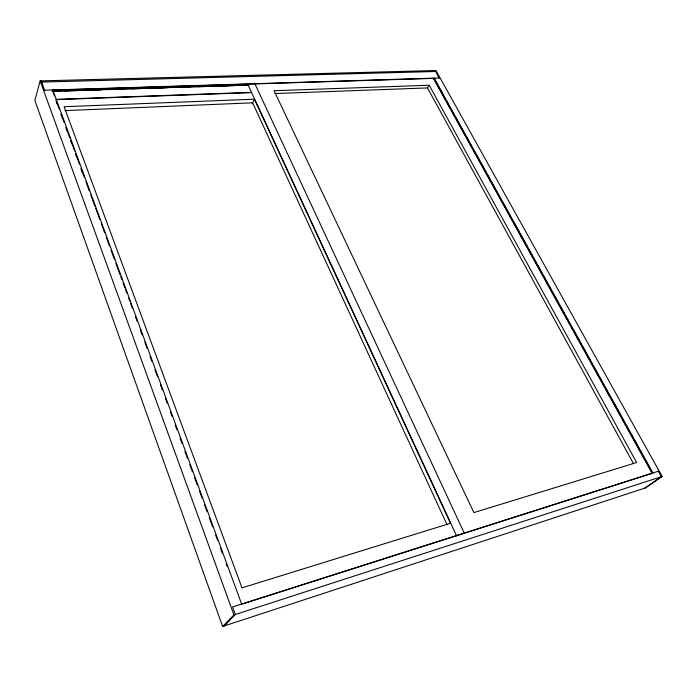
<?xml version="1.0" encoding="UTF-8"?>
<svg xmlns="http://www.w3.org/2000/svg" width="697" height="697" viewBox="0 0 697 697"><rect width="100%" height="100%" fill="white"/><g stroke="black" fill="none" stroke-linecap="round" stroke-linejoin="round"><path stroke-width="1.05" d="M40.147 80.904L34.85 100.429L222.622 626.481L645.5 487.9L662.15 476.46L435.982 70.519L40.147 80.904L233.931 614.937L222.622 626.481M41.611 82.08L435.468 71.503M44.66 90.471L41.35 80.869M52.606 90.497L52.772 89.939L241.632 604.038M252.079 103.949L254.422 99.192L64.089 106.719L241.99 587.859L450.471 523.264L254.422 99.192M274.757 93.546L427.479 87.927L429.239 85.243L636.657 462.529L473.899 512.609L274.078 90.715L429.239 85.243M433.682 78.831L434.135 78.142L652.932 472.941L652.218 473.437L433.682 78.831L434.092 78.595L436.731 83.344M439.197 78.212L435.198 70.536M229.165 620.748L224.277 625.723M223.964 626.045L235.307 614.493L232.554 606.93L658.299 471.233L661.348 476.722L644.708 488.161M233.931 614.937L662.15 476.46M242.582 603.968L652.645 473.211M65.056 110.614L252.636 102.816L447.047 524.736M56.169 99.349L251.661 92.37M56.091 99.627L251.547 92.623M52.083 91.098L248.873 84.895M53.521 91.263L248.237 85.112M53.094 91.333L56.352 91.229M65.056 90.959L79.188 90.505M86.794 90.27L100.926 89.826M108.532 89.582L122.663 89.138M131.358 88.859L145.49 88.414M153.096 88.171L167.228 87.726M174.842 87.482L190.054 87.003M197.669 86.759L211.801 86.315M219.407 86.071L233.539 85.626M241.145 85.382L248.759 85.147M44.739 90.192L439.345 77.986M52.275 90.227L434.85 78.343M437.777 85.243L443.58 95.707M446.733 101.413L447.788 103.313M448.842 105.212L449.896 107.12M453.059 112.818L454.113 114.726M455.167 116.626L458.33 122.332M459.384 124.232L462.538 129.938M464.124 132.787L465.178 134.687M466.232 136.595L467.286 138.494M470.44 144.201L471.494 146.1M474.657 151.807L475.711 153.706M476.765 155.605L479.928 161.312M480.982 163.22L484.145 168.918M485.199 170.826L486.245 172.725M487.83 175.574L488.885 177.482M492.047 183.18L493.101 185.088M496.255 190.786L497.309 192.694M498.364 194.594L501.526 200.3M502.581 202.2L505.743 207.906M506.797 209.806L507.852 211.705M509.429 214.563L510.483 216.462M513.645 222.169L514.7 224.068M515.754 225.967L518.908 231.674M519.962 233.582L523.125 239.28M524.179 241.188L525.233 243.087M526.287 244.987L527.341 246.886M528.396 248.794L529.45 250.693M530.504 252.593L532.081 255.45M535.244 261.148L536.298 263.057M537.352 264.956L540.515 270.663M541.569 272.562L542.614 274.461M543.669 276.369L544.723 278.269M545.777 280.168L546.831 282.067M549.994 287.774L551.048 289.673M552.102 291.581L553.679 294.43M556.842 300.137L557.896 302.036M561.059 307.743L562.113 309.642M563.167 311.55L564.221 313.45M567.375 319.156L568.43 321.056M571.592 326.762L572.646 328.662M573.701 330.561L575.278 333.419M578.44 339.117L579.495 341.025M582.657 346.731L583.711 348.631M584.766 350.53L585.82 352.429M588.982 358.136L590.028 360.035M593.191 365.742L594.245 367.65M595.299 369.549L598.462 375.256M600.039 378.105L601.093 380.004M606.364 389.518L607.418 391.418M610.581 397.124L611.635 399.024M612.689 400.923L615.843 406.63M616.897 408.529L620.06 414.236M632.179 436.104L633.233 438.012M634.287 439.912L637.45 445.618M638.496 447.518L639.55 449.417M640.604 451.316L641.658 453.224M642.712 455.124L643.767 457.023M433.943 78.822L651.956 472.4M427.479 87.927L633.442 463.522M254.571 83.056L464.542 533.667M248.08 84.929L456.613 535.888M52.528 90.776L54.41 95.881M56.657 102.006L59.28 109.159M61.528 115.284L64.159 122.437M66.407 128.562L69.778 137.753M71.277 141.84L74.657 151.04M76.156 155.117L79.528 164.318M81.026 168.404L84.407 177.596M85.905 181.682L89.277 190.873M90.776 194.96L94.905 206.19M95.655 208.237L99.776 219.468M101.274 223.554L104.655 232.746M106.153 236.832L109.525 246.024M111.023 250.11L114.404 259.31M115.902 263.388L120.023 274.627M120.773 276.674L121.897 279.732M123.02 282.799L124.902 287.905M125.652 289.952L126.776 293.01M128.649 298.116L129.773 301.182M130.522 303.23L132.395 308.335M135.401 316.508L137.274 321.613M140.271 329.786L142.144 334.891M144.776 342.044L147.023 348.169M150.021 356.341L151.894 361.447M154.9 369.619L157.522 376.772M160.519 384.944L162.392 390.05M165.398 398.222L167.271 403.328M170.268 411.5L172.142 416.606M175.147 424.778L177.021 429.883M180.018 438.056L181.891 443.161M184.897 451.334L187.519 458.478M189.767 464.611L192.398 471.764M194.646 477.889L197.268 485.042M199.516 491.167L202.147 498.32M204.395 504.445L207.018 511.598M209.266 517.723L212.646 526.915M215.643 535.087L217.516 540.192M220.513 548.365L222.395 553.47M226.142 563.69L227.266 566.748M55.96 100.725L57.084 103.792M60.839 114.012L61.963 117.079M65.71 127.298L66.834 130.365M70.589 140.576L71.713 143.643M75.459 153.863L76.592 156.93M81.087 169.197L82.211 172.255"/></g></svg>
